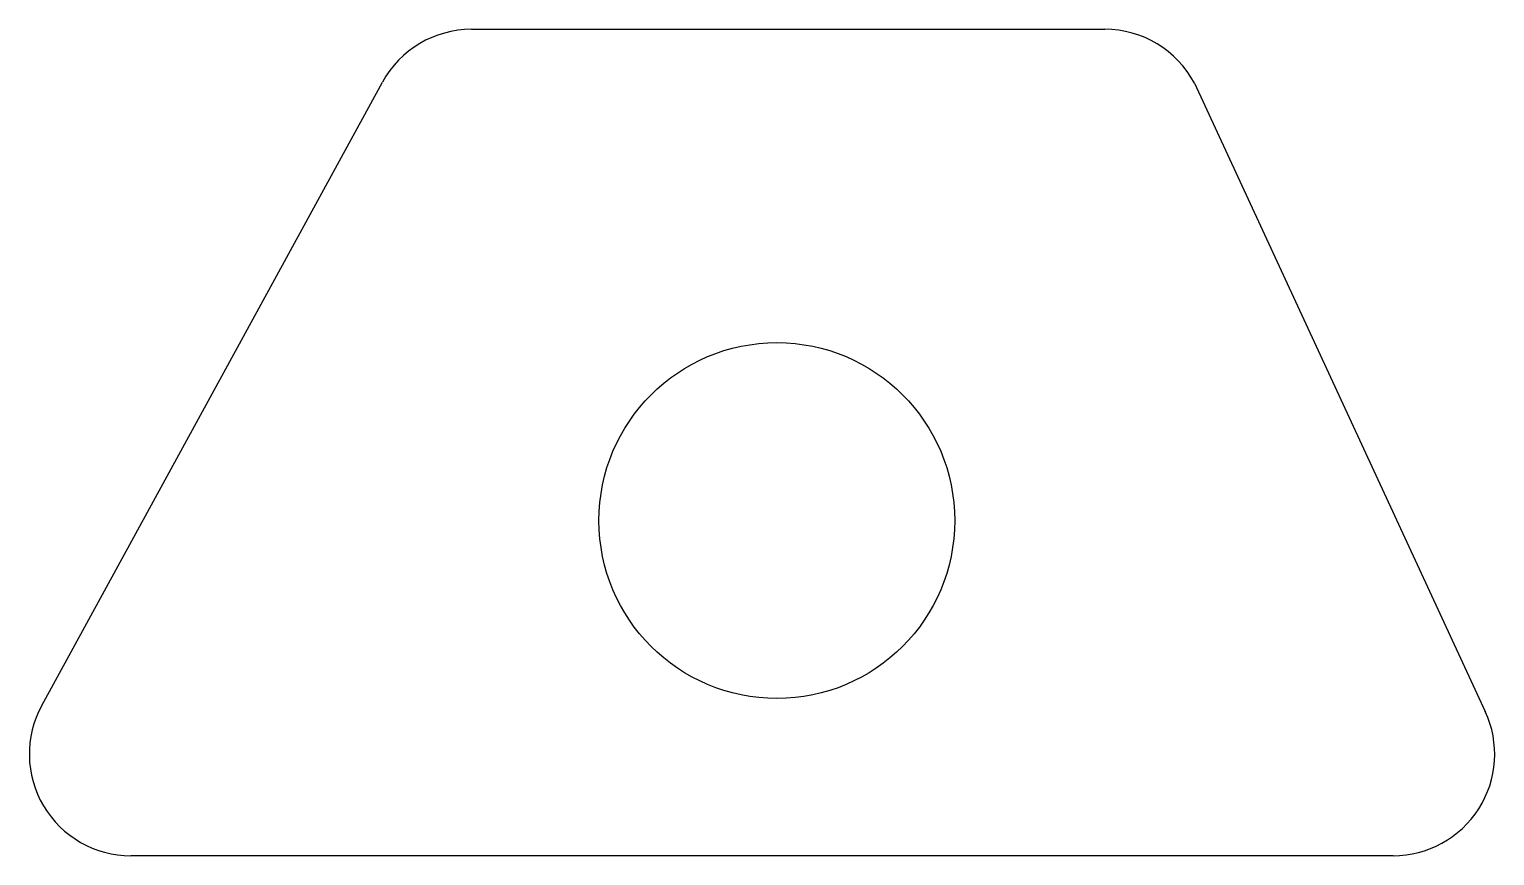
# Model space of a CAD drawing. Header units: millimetres. Extents: x 2.1 to 45.3, y 0 to 24.4.
import ezdxf

# ---------------------------------------------------------------- set-up
doc = ezdxf.new("R2010")
doc.units = ezdxf.units.MM

msp = doc.modelspace()

# ---------------------------------------------------------------- linework, layer by layer
for p, q in [((15.122, 24.402), (33.832, 24.402)), ((2.428, 4.439), (12.49, 22.842)), ((36.48, 22.811), (45.071, 4.261)), ((42.349, 0), (5.06, 0))]:
    msp.add_line(p, q)
msp.add_circle((24.143, 9.896), 5.254)
for centre, start, end in [((15.122, 21.402), 90, 151.3293), ((33.832, 21.402), 28.0109, 90), ((5.06, 3), 151.3293, 270), ((42.349, 3), 270, 24.8486)]:
    msp.add_arc(centre, 3, start, end)

doc.saveas('drawing.dxf')
